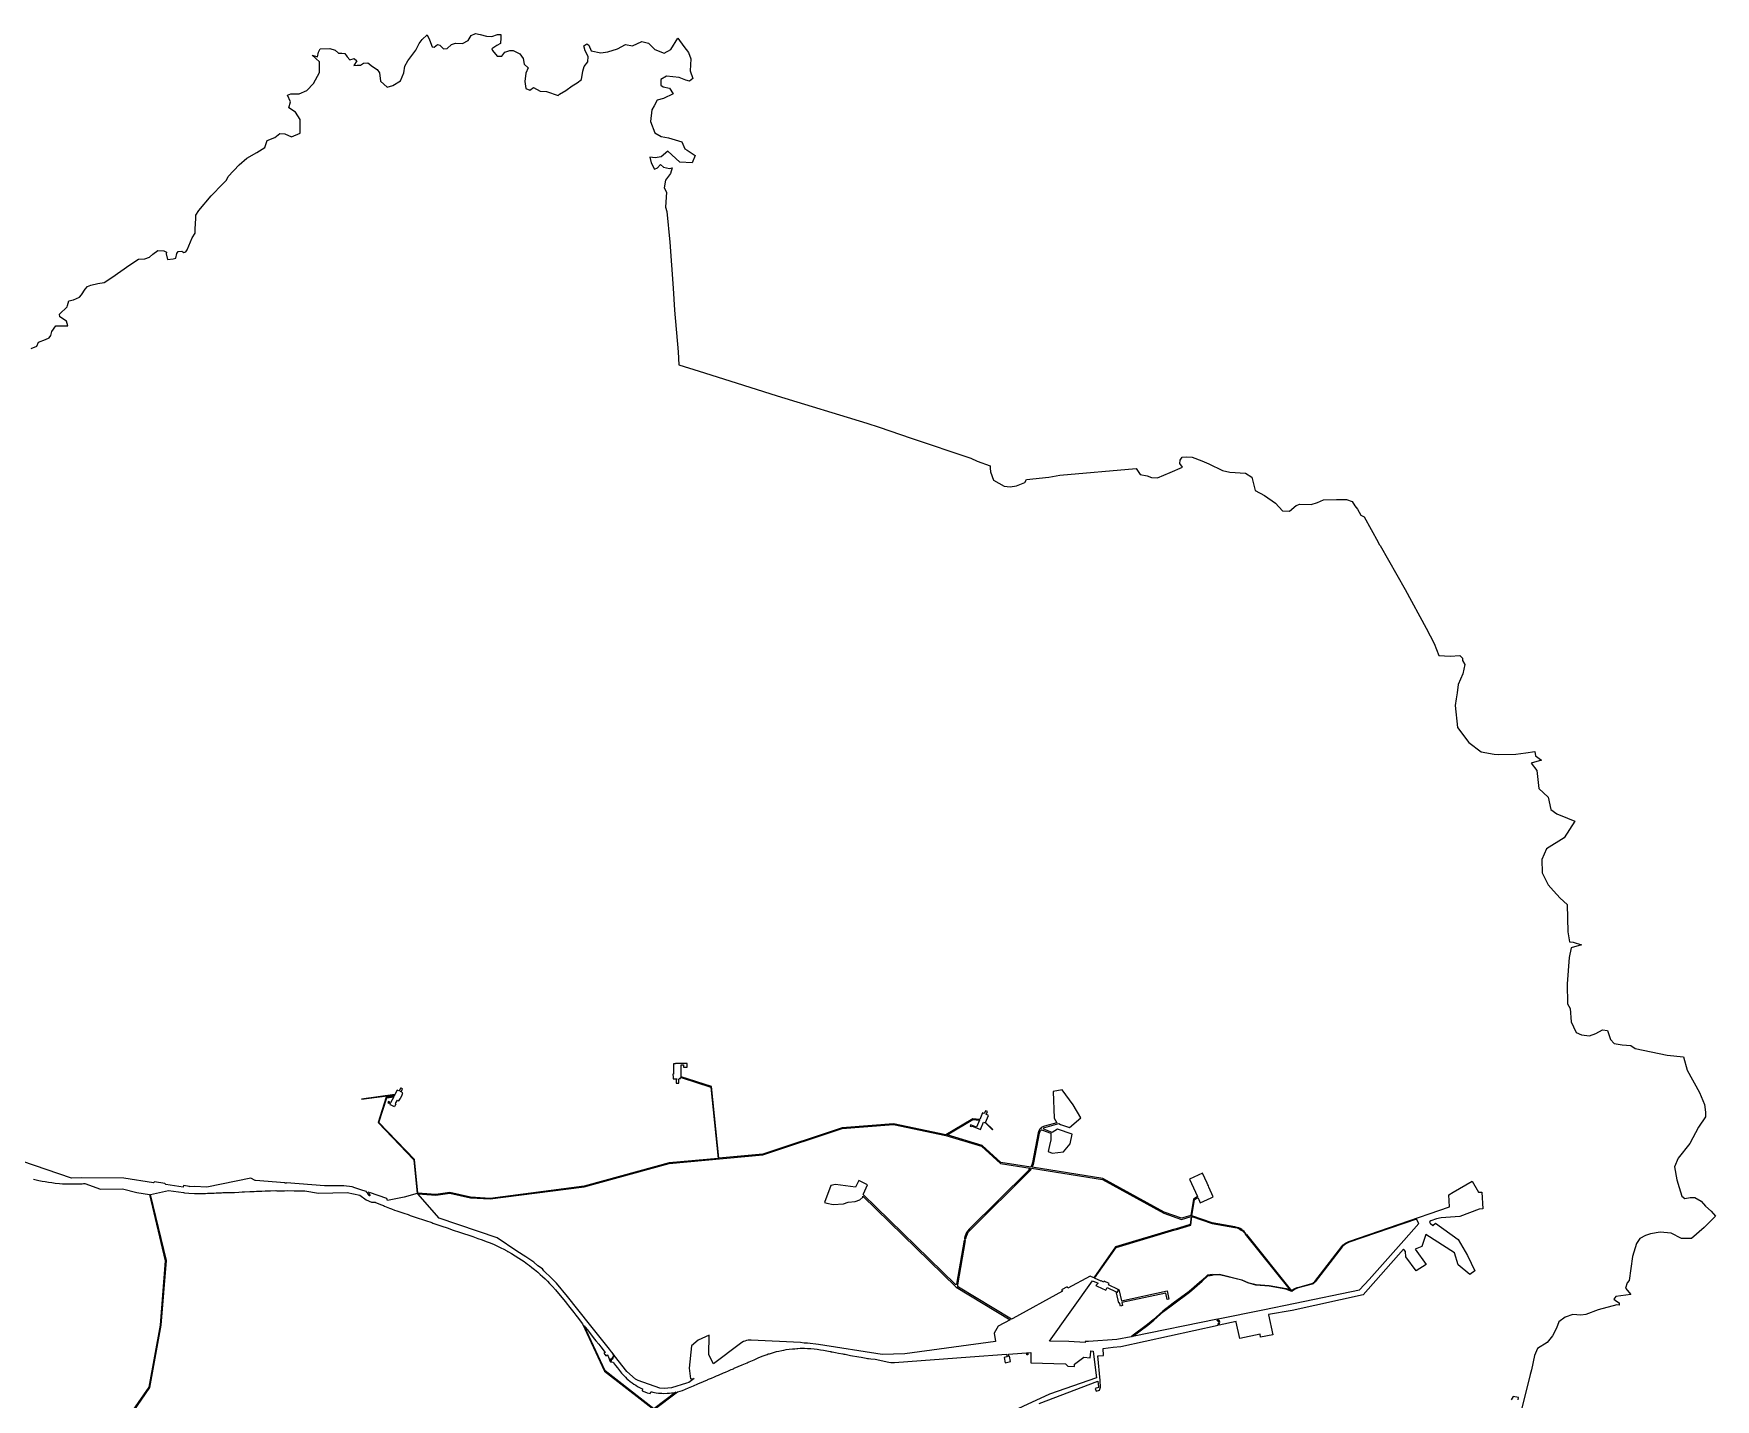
# Model space of a CAD drawing. Header units: millimetres. Extents: x 1 to 68651, y 3 to 69285.
# Drawn here: x 35991 to 66963, y 44131 to 69285 of the extents above; entities that cross this region are included whole.
import ezdxf

# ---------------------------------------------------------------- set-up
doc = ezdxf.new("R2010")
doc.units = ezdxf.units.MM
doc.layers.add('C', color=134, linetype='Continuous')
doc.styles.get("Standard").update_dxf_attribs({"font": 'arial.ttf'})

# ---------------------------------------------------------------- blocks, each defined once
blk = doc.blocks.new('C7727DD5F7ADA41A2889C00CB9CB85E')
at = {"layer": 'C', "linetype": 'Continuous'}
for points in [[(4460194.62, 1643113.66), (4460298.75, 1643159.78), (4460325.88, 1643230), (4460455.47, 1643278.31), (4460526.68, 1643313), (4460555.71, 1643354.28), (4460574.6, 1643426.33), (4460649.21, 1643534.17), (4460868.88, 1643530.97), (4460846.02, 1643617.24), (4460718.98, 1643696.54), (4460713.78, 1643746.82), (4460855.16, 1643882.63), (4460860.13, 1643905.53), (4460883.81, 1643989.43), (4460973.28, 1644008.55), (4461083.02, 1644058.02), (4461120.65, 1644102.58), (4461187.6, 1644209.69), (4461232.23, 1644257.54), (4461291.37, 1644281.39), (4461423.57, 1644310.11), (4461536.52, 1644331.47), (4461679.13, 1644419.64), (4462011.46, 1644656.61), (4462168.84, 1644762.47), (4462286.12, 1644764.22), (4462369.76, 1644795.39), (4462434.94, 1644851.5), (4462524.38, 1644917.47), (4462633.59, 1644911.7), (4462686.73, 1644885.43), (4462681.36, 1644854.87), (4462704.09, 1644755.85), (4462808.22, 1644762.91), (4462857.26, 1644775), (4462874.32, 1644863.26), (4462901.6, 1644900.33), (4462965.45, 1644909.66), (4463002.4, 1644882.77), (4463041.19, 1644893.3), (4463068.44, 1644930.37), (4463155.71, 1645154.68), (4463210.72, 1645240.72), (4463214.39, 1645316.41), (4463223.61, 1645507.75), (4463226.78, 1645570.68), (4463281.79, 1645657.59), (4463511.25, 1645925.92), (4463725.13, 1646144.27), (4463792.45, 1646216.56), (4463821.02, 1646279.15), (4464022.31, 1646497.69), (4464167.82, 1646618.29), (4464351.05, 1646723.93), (4464495.53, 1646818.17), (4464539.72, 1646942.68), (4464682.36, 1646999.52), (4464775.7, 1647071.47), (4464864.4, 1647066.91), (4464988.7, 1647009.98), (4465144.68, 1647078.57), (4465144.36, 1647333.02), (4465061.93, 1647464.28), (4464939.27, 1647545.87), (4464938.94, 1647545.88), (4464971.1, 1647658.64), (4464912.99, 1647781.09), (4464974.35, 1647806.66), (4465130.38, 1647806.33), (4465269.06, 1647867.51), (4465395.41, 1647997.78), (4465505.53, 1648199.74), (4465503.1, 1648396.35), (4465368.13, 1648516.36), (4465468.32, 1648486.16), (4465485.29, 1648574.42), (4465513.79, 1648636.18), (4465691.91, 1648639.87), (4465792.1, 1648609.65), (4465853.09, 1648556.11), (4465916.36, 1648552.75), (4465967.1, 1648550.42), (4466014.76, 1648484.29), (4466062.88, 1648430.92), (4466140.33, 1648452.92), (4466189.28, 1648412.3), (4466134.13, 1648326.2), (4466198.21, 1648335.6), (4466261.5, 1648332.25), (4466314.06, 1648368.19), (4466390.66, 1648376.59), (4466476.58, 1648309.14), (4466562.62, 1648253.62), (4466610.28, 1648188.33), (4466628.17, 1648034.94), (4466749.86, 1647927.07), (4466853.18, 1647959.83), (4466997, 1648041.44), (4467055.22, 1648189.65), (4467074.23, 1648314.51), (4467129.86, 1648413.39), (4467184.18, 1648486.77), (4467280.33, 1648609.83), (4467337.24, 1648734.23), (4467391.55, 1648807.6), (4467484.58, 1648892.42), (4467530.94, 1648799.95), (4467575.53, 1648669.22), (4467613.41, 1648666.2), (4467679.28, 1648714.76), (4467716.69, 1648699.85), (4467789.74, 1648631.75), (4467853.84, 1648641.19), (4467933.52, 1648714.27), (4468010.93, 1648735.47), (4468137.81, 1648729.72), (4468242.39, 1648789.74), (4468297.5, 1648877.59), (4468375.41, 1648913.25), (4468463.57, 1648896.91), (4468576.32, 1648866.66), (4468677.83, 1648862.92), (4468781.14, 1648899.15), (4468844.77, 1648899.26), (4468841.7, 1648833.77), (4468836.53, 1648730.02), (4468771.15, 1648692.5), (4468679.09, 1648631.44), (4468690.67, 1648605.77), (4468774.51, 1648499.29), (4468863.19, 1648496.56), (4468917.8, 1648570.79), (4469008.53, 1648603.79), (4469071.49, 1648601.36), (4469195.76, 1648540.37), (4469255.13, 1648454.59), (4469275.37, 1648349.7), (4469348.47, 1648282.49), (4469305.45, 1648182.57), (4469285.24, 1648031.33), (4469304.23, 1647903.46), (4469379.1, 1647874.53), (4469445.3, 1647922.28), (4469568.84, 1647851.96), (4469682.91, 1647846.4), (4469896.48, 1647772.53), (4469922.81, 1647796.06), (4470040.7, 1647867.07), (4470159.05, 1647950), (4470251.06, 1648009.4), (4470330.22, 1648068.95), (4470350.36, 1648220.19), (4470380.03, 1648308.36), (4470447.91, 1648393.56), (4470452.98, 1648494.76), (4470394.44, 1648599.23), (4470373.67, 1648689.64), (4470426.17, 1648724.82), (4470462.8, 1648698.03), (4470508.81, 1648593.71), (4470684.85, 1648559.44), (4470813.02, 1648579.32), (4470993.32, 1648633.53), (4471137.31, 1648715.36), (4471267.25, 1648686.75), (4471439.92, 1648770), (4471563.54, 1648735.51), (4471678.42, 1648623.65), (4471853.1, 1648552.05), (4471972.22, 1648623.13), (4472102.97, 1648829.4), (4472215.77, 1648674.21), (4472302.06, 1648568.64), (4472339.39, 1648446.59), (4472328.54, 1648225.45), (4472379.57, 1648087.93), (4472319.35, 1648037.49), (4472252.91, 1648055.2), (4472125.13, 1648105.02), (4471895.18, 1648131.24), (4471790.98, 1648068.52), (4471790.57, 1647967.26), (4471832.42, 1647931.93), (4471951.93, 1647911.11), (4472014.17, 1647806.64), (4471836.44, 1647719.15), (4471723.95, 1647686.29), (4471665.81, 1647583.09), (4471623.44, 1647507.82), (4471598.41, 1647292.79), (4471680.03, 1647086), (4471797.1, 1647017.54), (4471930.84, 1646996.57), (4472177.85, 1646921.68), (4472229.28, 1646789.24), (4472276.25, 1646767.49), (4472420.74, 1646669), (4472365.87, 1646531.71), (4472139.94, 1646543.41), (4471919.04, 1646751.62), (4471793.21, 1646646.58), (4471686.03, 1646623.04), (4471585.54, 1646637.7), (4471609.17, 1646531.09), (4471675.94, 1646416.35), (4471730.34, 1646443.02), (4471781.47, 1646502.9), (4471836.7, 1646452.1), (4471946.35, 1646427.15), (4471999.93, 1646439.34), (4471970.78, 1646334.98), (4471878.11, 1646214.26), (4471851.91, 1646075.83), (4471891.29, 1645991.18), (4471877.86, 1645717.32), (4471902.79, 1645639.63), (4471953.31, 1645070.69), (4472014.21, 1644225.92), (4472042.02, 1643820.59), (4472111.71, 1643054.02), (4472122.74, 1642812.25), (4472496.28, 1642694.37), (4473061.92, 1642515.92), (4473931.11, 1642241.87), (4475581.8, 1641737.98), (4475808.91, 1641663.6), (4476398.25, 1641464.36), (4477500.08, 1641095), (4477616.33, 1641037.87), (4477855.36, 1640955.06), (4477853.35, 1640910.83), (4477859.42, 1640844.41), (4477918.02, 1640690.77), (4478114.22, 1640580.25), (4478226.56, 1640565.72), (4478337.79, 1640581.85), (4478491.75, 1640643.58), (4478522.95, 1640698.64), (4478935.34, 1640742.18), (4479139.37, 1640783.99), (4480541.36, 1640902.84), (4480617.31, 1640795.93), (4480748.73, 1640769.47), (4480823.6, 1640739.14), (4480935.98, 1640734.1), (4481172.76, 1640828.58), (4481396.65, 1640926.59), (4481350.16, 1640995.82), (4481353.26, 1641058.78), (4481392.3, 1641109.55), (4481469.04, 1641115.84), (4481574.82, 1641110.86), (4481750.59, 1641042.43), (4481884.17, 1640992.18), (4482133.3, 1640867.14), (4482270.98, 1640833.9), (4482555.61, 1640820.12), (4482674.5, 1640744.47), (4482735.43, 1640499.88), (4482909.79, 1640405.17), (4483111.97, 1640265.2), (4483237.79, 1640126.58), (4483367.07, 1640120.67), (4483488.1, 1640220.33), (4483555.73, 1640247.14), (4483767.36, 1640239.89), (4483881.71, 1640279.2), (4483992.15, 1640329.61), (4484231.62, 1640335), (4484415.19, 1640334.79), (4484521.12, 1640295.02), (4484569.97, 1640219.02), (4484622.18, 1640152.34), (4484681.1, 1640044.8), (4484740.81, 1640015.53), (4485003.83, 1639548.62), (4485016.5, 1639506.02), (4485040.86, 1639482.9), (4485497.01, 1638672.91), (4485884.8, 1637962.07), (4486034.96, 1637679.65), (4486115.91, 1637458.85), (4486325.12, 1637449.27), (4486505.94, 1637459.42), (4486552.71, 1637408.13), (4486557.11, 1637365.56), (4486596.15, 1637291.34), (4486558.22, 1637119.66), (4486476.46, 1636926.91), (4486455.82, 1636773.86), (4486437.39, 1636663.35), (4486417.86, 1636536.65), (4486463.87, 1636133.96), (4486673.17, 1635858.09), (4486900.93, 1635686.8), (4487138.26, 1635639.7), (4487211.78, 1635635.94), (4487538.84, 1635644.63), (4487721.81, 1635666.77), (4487889.22, 1635688.99), (4487900.8, 1635611.5), (4488011.11, 1635532.73), (4487817.37, 1635477.44), (4487924.44, 1635339.12), (4487957.76, 1635011.38), (4488131.35, 1634848.94), (4488178.75, 1634621.55), (4488292.09, 1634541.93), (4488488.61, 1634461.1), (4488619.99, 1634409.49), (4488424.11, 1634100.61), (4488100.33, 1633897.8), (4488014.92, 1633702.48), (4488021.78, 1633454.84), (4488134.56, 1633235.67), (4488228.93, 1633126.33), (4488350.71, 1632992.22), (4488482.86, 1632875.94), (4488495.97, 1632371.31), (4488525.03, 1632184.85), (4488591, 1632176.9), (4488745.74, 1632131.16), (4488557.41, 1632074.1), (4488520.51, 1631899.83), (4488482.27, 1631412.44), (4488489.32, 1631043.98), (4488535.42, 1630957.84), (4488556.62, 1630711.85), (4488599.38, 1630618.08), (4488650.41, 1630517.47), (4488748.47, 1630473.65), (4488892.45, 1630452.64), (4489011.8, 1630497.24), (4489134.89, 1630566.52), (4489226.11, 1630550.84), (4489282.21, 1630383.85), (4489348.33, 1630312.96), (4489491.96, 1630286.88), (4489653.24, 1630273.49), (4489734.04, 1630219.58), (4490322.21, 1630100.85), (4490627.18, 1630069.13), (4490690.41, 1629823.87), (4490917.47, 1629412.13), (4491009.36, 1629191.44), (4491029.49, 1629050.13), (4491030.53, 1628963.33), (4490902.37, 1628774.87), (4490741.22, 1628469.12), (4490528.03, 1628203.52), (4490460.7, 1628044.65), (4490503.05, 1627804.56), (4490542.77, 1627662.32), (4490591.05, 1627503.04), (4490648.38, 1627456.9), (4490746.81, 1627479.54), (4490833.19, 1627474.98), (4490948.96, 1627409.92), (4491031.08, 1627319.47), (4491134.79, 1627227.22), (4491210.91, 1627131.68), (4491006.18, 1626925.6), (4490769.16, 1626720.47), (4490585.35, 1626724.51), (4490395.23, 1626820.49), (4490195.85, 1626835.66), (4490015.92, 1626806.54), (4489922.75, 1626778.8), (4489822.82, 1626723.86), (4489758.65, 1626629.65), (4489687.27, 1626389.98), (4489622.43, 1625949.49), (4489587.65, 1625902.82), (4489556.03, 1625806.8), (4489653.02, 1625688.15), (4489380.86, 1625653.47), (4489339.11, 1625604.29), (4489388.86, 1625567.51), (4489438.95, 1625539.22), (4489436.46, 1625492.44), (4489394.24, 1625502.81), (4489054.67, 1625408.01), (4488827.18, 1625324.72), (4488732.02, 1625312.34), (4488586.36, 1625318.89), (4488444.18, 1625274.41), (4488326.38, 1625185.57), (4488286.65, 1625071.72), (4488210.88, 1624929.97), (4488114.53, 1624805.3), (4487933.07, 1624693.78), (4487879.61, 1624563.83), (4487827.86, 1624300.3), (4487802.19, 1624215.33), (4487641.91, 1623574.5)], [(4487581.8, 1623749.2), (4487588.32, 1623791.73), (4487486.25, 1623810.06), (4487449.03, 1623751.52)], [(4460237.46, 1627812.87), (4460335.3, 1627790.08), (4460394.43, 1627778.34), (4460453.94, 1627768.69), (4460513.26, 1627757.91), (4460573.09, 1627750.46), (4460632.94, 1627743.38), (4460712.94, 1627735.64), (4460773.08, 1627731.48), (4460833.29, 1627728.72), (4460893.54, 1627727.05), (4460973.9, 1627726.52), (4461034.16, 1627727.61), (4461134.24, 1627730.81), (4461154.21, 1627732.02), (4461164.17, 1627733.27), (4461179.56, 1627732.69), (4461472.93, 1627630.49), (4461873.65, 1627633.81), (4462136.76, 1627566.01), (4462373.59, 1627533.67), (4462662.51, 1626312.1), (4462568.01, 1625127.52), (4462357.31, 1623983.47), (4461965.22, 1623415.58)], [(4461989.11, 1623414.98), (4462376.2, 1623975.62), (4462587.87, 1625124.9), (4462682.69, 1626313.65), (4462393.97, 1627534.4), (4462723.7, 1627607.78), (4462999.78, 1627569.94), (4463019.5, 1627565.72), (4463099.53, 1627555.91), (4463200.11, 1627549.35), (4463260.6, 1627551.13), (4463280.73, 1627549.59), (4463321.01, 1627549.96), (4463401.25, 1627553.22), (4463441.22, 1627554.69), (4463459.17, 1627556.31), (4463481.24, 1627554.97), (4463501.21, 1627556.28), (4463561.15, 1627558.79), (4463601.09, 1627561.12), (4463700.99, 1627565.62), (4463720.99, 1627566.18), (4463760.99, 1627566.85), (4463800.95, 1627568.6), (4463820.94, 1627569.35), (4463840.92, 1627570.17), (4463860.99, 1627569), (4463881.01, 1627568.86), (4463940.97, 1627570.95), (4464020.85, 1627575.59), (4464080.79, 1627578.28), (4464120.68, 1627581.79), (4464220.54, 1627587.19), (4464300.55, 1627588.62), (4464340.51, 1627590.54), (4464360.44, 1627592.66), (4464372.49, 1627591.71), (4464440.41, 1627594.98), (4464500.36, 1627597.34), (4464520.27, 1627599.75), (4464540.25, 1627599.02), (4464600.05, 1627600.95), (4464699.76, 1627603.07), (4464719.7, 1627600.98), (4464739.64, 1627598.23), (4464759.65, 1627601.01), (4464779.63, 1627596.9), (4464799.64, 1627597.59), (4464819.65, 1627601), (4464839.64, 1627599.23), (4464859.66, 1627602.34), (4464919.66, 1627602.77), (4465039.65, 1627601.84), (4465059.65, 1627600.99), (4465079.65, 1627601.17), (4465099.64, 1627598.91), (4465199.64, 1627598.87), (4465219.64, 1627598.52), (4465233.78, 1627598.49), (4465484.55, 1627556.54), (4466013.28, 1627570.51), (4466243.36, 1627521.16), (4466361.86, 1627435.18), (4466462.52, 1627392.2), (4466530.01, 1627388.47), (4466534.01, 1627386.68), (4466553.6, 1627381.35), (4466627.22, 1627349.51), (4466682.86, 1627326.61), (4466701.5, 1627319.22), (4466794.36, 1627281.35), (4466813.57, 1627275.46), (4466831.73, 1627266.75), (4466887.45, 1627243.87), (4466925.37, 1627230.69), (4466945.09, 1627226.32), (4467039.67, 1627193.66), (4467057.92, 1627185.21), (4467134.49, 1627161.88), (4467171.26, 1627145.8), (4467191.06, 1627141.88), (4467304.89, 1627103.89), (4467418.69, 1627065.81), (4467456.4, 1627052.48), (4467570.25, 1627014.55), (4467588.4, 1627005.79), (4467758.76, 1626947.69), (4467853.49, 1626915.63), (4467967, 1626876.72), (4468080.5, 1626837.75), (4468137.29, 1626818.39), (4468156.92, 1626814.01), (4468251.63, 1626781.89), (4468327.24, 1626755.76), (4468421.9, 1626723.52), (4468497.33, 1626697.63), (4468571.71, 1626669.12), (4468645.7, 1626639.64), (4468719, 1626608.45), (4468791.36, 1626575.15), (4468845.23, 1626549.3), (4468898.59, 1626522.4), (4468951.23, 1626494.15), (4468968.71, 1626484.58), (4468972.7, 1626483.57), (4468985.88, 1626474.49), (4469038, 1626445.29), (4469106.3, 1626404.27), (4469173.68, 1626361.77), (4469223.28, 1626328.47), (4469272.93, 1626295.21), (4469337.23, 1626248.17), (4469351.52, 1626239.01), (4469353.81, 1626237.08), (4469368.98, 1626224.12), (4469416.24, 1626187.57), (4469463.07, 1626150.46), (4469524.1, 1626099.25), (4469569.17, 1626060.02), (4469612.95, 1626019.36), (4469656.82, 1625978.79), (4469699.87, 1625937.36), (4469739.2, 1625892.25), (4469794.27, 1625834.79), (4469847.93, 1625775.99), (4469937.54, 1625669.34), (4470001.36, 1625592.52), (4470051, 1625529.79), (4470063.71, 1625514.34), (4470077.3, 1625499.59), (4470088.83, 1625483.2), (4470163.21, 1625389.04), (4470185.72, 1625355.85), (4470222.82, 1625308.69), (4470272.72, 1625246.15), (4470322.54, 1625183.56), (4470348.82, 1625150.17), (4470751.57, 1624275.44), (4471876.77, 1623406.37)], [(4471672.54, 1623579.75), (4472094.54, 1623897.93), (4472147.15, 1623912.22), (4472185.8, 1623924.49), (4472242.8, 1623945.75), (4472298.07, 1623969.6), (4472389.75, 1624009.55), (4472472.38, 1624045.21), (4472481.02, 1624050.44), (4472500.04, 1624056.84), (4472646.95, 1624120.21), (4472655.68, 1624125.24), (4472665.49, 1624127.74), (4472721.13, 1624150.22), (4472775.73, 1624175.14), (4472813.07, 1624189.56), (4472830.64, 1624199.32), (4472849.44, 1624206.24), (4472941.29, 1624245.77), (4472977.8, 1624262.12), (4473033.07, 1624285.48), (4473088.18, 1624309.21), (4473107.18, 1624315.64), (4473125.67, 1624323.28), (4473143.08, 1624333.42), (4473216.62, 1624364.92), (4473290.41, 1624395.82), (4473382.77, 1624434.18), (4473400.68, 1624443.15), (4473419.46, 1624450.11), (4473511.21, 1624489.89), (4473584.57, 1624521.8), (4473658.09, 1624552.6), (4473713.68, 1624573.98), (4473751, 1624587.53), (4473769.25, 1624595.53), (4473789.16, 1624598.57), (4473826.98, 1624610.52), (4473845.46, 1624617.99), (4473922.07, 1624638.9), (4473960.52, 1624648.9), (4474018.9, 1624660.78), (4474057.99, 1624667.76), (4474097.03, 1624675.07), (4474156, 1624683.59), (4474215.24, 1624689.89), (4474234.97, 1624692.31), (4474254.9, 1624692.14), (4474294.54, 1624694.24), (4474314.26, 1624697.3), (4474353.95, 1624699.04), (4474393.68, 1624699.72), (4474433.4, 1624699.49), (4474492.98, 1624697.81), (4474552.48, 1624694.33), (4474611.76, 1624688.26), (4474670.92, 1624681.22), (4474729.95, 1624673.02), (4474788.7, 1624662.34), (4474847.75, 1624651.7), (4474906.44, 1624639.15), (4474923.42, 1624637.45), (4474926.27, 1624636.37), (4474945.76, 1624631.83), (4475004.95, 1624621.89), (4475063.84, 1624610.44), (4475142.34, 1624594.96), (4475162.16, 1624592.16), (4475181.78, 1624588.3), (4475279.94, 1624569.2), (4475437.35, 1624540.23), (4475476.95, 1624533.39), (4475571.69, 1624514.59), (4475595.69, 1624511.96), (4475616.05, 1624512.73), (4475655.95, 1624507.95), (4475735.2, 1624500.73), (4475989.76, 1624446.05), (4476022.76, 1624440.58), (4476056.67, 1624438.22), (4476090.26, 1624439.09), (4477486.06, 1624541.02), (4478158.66, 1624588.87), (4478167.54, 1624543.29), (4478157.96, 1624541.42), (4478112.82, 1624532.62), (4478131.95, 1624434.47), (4478230.11, 1624453.6), (4478210.97, 1624551.75), (4478201.75, 1624549.96), (4478193.48, 1624591.34), (4478602.63, 1624620.45), (4478602.66, 1624569.6), (4478602.66, 1624542.29), (4478602.91, 1624468.63), (4478602.97, 1624434.44), (4479239.72, 1624412.75), (4479283.8, 1624370.03), (4479405.33, 1624365.89), (4479406.72, 1624407.06), (4479578.05, 1624534.88), (4479697.5, 1624524.76), (4479707.25, 1624634.05), (4479708.94, 1624653.03), (4479750.69, 1624649.49), (4479800.46, 1624247.07), (4479812.23, 1624153.26), (4478945.9, 1623852.93), (4477962.87, 1623399.71)], [(4478755.31, 1623681.02), (4479838.66, 1624092.45), (4479851.73, 1623990.32), (4479847.37, 1623979.27), (4479788.76, 1623959.82), (4479805.58, 1623909.14), (4479868.65, 1623930.07), (4479888.13, 1623985.3), (4479881.55, 1624108.74), (4479835.75, 1624559.94), (4479849.26, 1624560.82), (4479943.07, 1624566.88), (4479934.66, 1624696.79), (4480119.24, 1624718.45), (4480262.33, 1624735.47), (4482057.28, 1625123.28), (4482056.43, 1625150.63), (4482067.68, 1625177.01), (4482062.26, 1625189.56), (4482036.09, 1625212.39), (4482039.16, 1625237.16), (4480476.5, 1624918.92), (4480757.28, 1625128.29), (4480866.73, 1625216.3), (4481044.61, 1625375.71), (4481234.91, 1625519.74), (4481528.73, 1625735.81), (4481760.68, 1625938.59), (4481864.91, 1626036.82), (4481949.92, 1626044.19), (4481950.78, 1626056.31), (4481859.69, 1626048.41), (4481752.54, 1625947.4), (4481521.02, 1625745.01), (4481227.7, 1625529.33), (4481036.79, 1625384.81), (4480858.84, 1625225.33), (4480750.02, 1625137.84), (4480461.67, 1624922.83), (4480450.12, 1624913.54), (4480190.19, 1624860.52), (4479666.92, 1624822.12), (4479603.29, 1624822.83), (4479601.82, 1624805.64), (4479302.12, 1624821.76), (4478949.92, 1624833.7), (4479740.05, 1625944.57), (4479843.41, 1625895.96), (4479802.47, 1625857.09), (4479823.32, 1625846.67), (4479985.58, 1625767.84), (4480009.71, 1625817.74), (4480175.18, 1625739.92), (4480179.86, 1625719.26), (4480185.51, 1625724.95), (4480190, 1625728.5), (4480198.06, 1625736.2), (4480202.94, 1625744.77), (4480205.71, 1625749.98), (4480207.59, 1625753.48), (4480209.94, 1625758.19), (4480210.64, 1625763.63), (4480210.1, 1625766.68), (4480208.91, 1625772.08), (4480210.18, 1625777.49), (4480213.18, 1625782.8), (4480214.24, 1625785.1), (4480034.77, 1625869.52), (4480047.17, 1625895.19), (4479957.15, 1625938.73), (4479947.89, 1625919.2), (4479900.85, 1625941.5), (4479897.3, 1625934.16), (4479773.92, 1625992.2), (4480174.25, 1626555.04), (4481256.74, 1626880.99), (4481249.7, 1626892.62), (4480166.1, 1626566.27), (4479761.84, 1625997.88), (4479698.07, 1626027.87), (4479287.26, 1625804.13), (4479271.33, 1625833.41), (4479170.28, 1625778.31), (4479186.21, 1625749.07), (4478271.74, 1625250.97), (4478249.48, 1625238.85), (4477274.9, 1625826.28), (4477260.48, 1625843.46), (4477257.37, 1625867.83), (4477400.91, 1626687.1), (4477399.75, 1626686.75), (4477394.82, 1626686.45), (4477387.75, 1626687.23), (4477376.17, 1626690.76), (4477234.21, 1625880.49), (4477226.42, 1625871.53), (4477214.86, 1625874.24), (4475516.59, 1627531.58), (4475519.53, 1627547.33), (4475596.41, 1627710.09), (4475433.66, 1627786.97), (4475376.86, 1627666.72), (4475008.86, 1627714.34), (4474917.7, 1627697.81), (4474805.54, 1627387.45), (4474848.5, 1627369.86), (4474964.5, 1627349.54), (4475156.47, 1627361.38), (4475237.28, 1627388.6), (4475371.14, 1627403.54), (4475455.09, 1627431.48), (4475508.09, 1627485.96), (4475511.08, 1627502.03), (4477230.98, 1625823.57), (4478224.03, 1625225), (4478004.28, 1625105.38), (4477928.83, 1624977.77), (4477953.91, 1624825.13), (4476285.65, 1624600.45), (4475867.74, 1624585.8), (4474695.37, 1624770.44), (4474490.99, 1624795.3), (4474429.5, 1624793.51), (4474363.18, 1624807.76), (4473456.48, 1624851.35), (4473426.46, 1624851.3), (4473396.31, 1624848.27), (4473366.6, 1624842.27), (4473337.36, 1624833.26), (4473309.7, 1624821.62), (4473282.79, 1624807.01), (4473257.97, 1624790.16), (4472761.21, 1624415.61), (4472676.11, 1624579.69), (4472680.48, 1624941.58), (4472477.62, 1624846.34), (4472354.14, 1624746.21), (4472312.88, 1624331.29), (4472333.76, 1624138.16), (4472400.94, 1624143.98), (4472305.69, 1624072.16), (4472264.71, 1624054.66), (4471987.68, 1623972.06), (4471849.57, 1623958.13), (4471771.27, 1623966.64), (4471370.23, 1624106.27), (4471325.25, 1624129.03), (4471164.72, 1624274.4), (4470937.46, 1624563.46), (4470932.78, 1624560.03), (4470929.56, 1624556.18), (4470926.2, 1624550.92), (4470924.15, 1624545.11), (4470923.48, 1624544.31), (4470920.61, 1624543), (4470916.22, 1624541.39), (4470911.73, 1624540.69), (4470908.01, 1624536.97), (4470903.04, 1624523.59), (4470902.89, 1624521.37), (4470903.46, 1624521.05), (4470906.26, 1624513.24), (4470901.18, 1624500.98), (4470894.11, 1624494.74), (4470885.15, 1624490.59), (4470880.23, 1624489.23), (4470874.63, 1624489.14), (4470870.92, 1624488.01), (4470867.85, 1624484.45), (4470867.37, 1624481.16), (4470868.62, 1624477.38), (4470874.22, 1624472.6), (4470876.51, 1624469.58), (4470876.18, 1624460.46), (4470871.98, 1624454.23), (4470861.67, 1624447.13), (4470861.71, 1624447.08), (4470906.32, 1624446.82), (4470918.85, 1624431.23), (4470957.22, 1624385.07), (4470993.75, 1624337.47), (4471031.06, 1624290.48), (4471068.39, 1624243.26), (4471108.13, 1624197.17), (4471136.2, 1624167.88), (4471165.1, 1624139.39), (4471180.24, 1624125.86), (4471226.93, 1624086.82), (4471259.4, 1624062.49), (4471292.69, 1624039.31), (4471327.38, 1624018.28), (4471362.01, 1623997.18), (4471398.15, 1623978.77), (4471434.67, 1623961.19), (4471451.37, 1623953.82), (4471443.09, 1623914), (4471492.42, 1623894.46), (4471539.76, 1623878.35), (4471590.76, 1623863.72), (4471608.38, 1623899.95), (4471626.09, 1623895.39), (4471645.48, 1623889.02), (4471705.4, 1623877.78), (4471745.71, 1623872.44), (4471766.1, 1623872.15), (4471806.62, 1623869.87), (4471847.18, 1623868.98), (4471908, 1623870.61), (4471948.46, 1623873.35), (4471988.54, 1623879.57), (4472008.84, 1623880.77), (4472065.89, 1623891.35), (4471662.7, 1623587.35), (4470761.54, 1624283.38), (4470380.16, 1625111.72), (4470397.48, 1625089.84), (4470434.61, 1625042.71), (4470496.4, 1624964.08), (4470544.54, 1624900.16), (4470594.5, 1624837.67), (4470645.22, 1624775.8), (4470682, 1624728.39), (4470764.71, 1624624.99), (4470742.28, 1624607.24), (4470779.52, 1624560.17), (4470801.53, 1624577.58), (4470818.36, 1624555.74), (4470828.26, 1624538.07), (4470828.16, 1624537.99), (4470855.23, 1624455.28), (4470861.58, 1624458.37), (4470862.99, 1624459.79), (4470863.09, 1624462.61), (4470857.23, 1624473.7), (4470855.28, 1624479.38), (4470855.16, 1624490.32), (4470857.55, 1624496.72), (4470861.9, 1624500.56), (4470870.52, 1624504.05), (4470882.97, 1624503.03), (4470890.63, 1624506.77), (4470894.43, 1624510.97), (4470895.7, 1624516.43), (4470896.12, 1624525.17), (4470899.56, 1624523.24), (4470904.44, 1624538.99), (4470905.86, 1624541.36), (4470907.93, 1624542.53), (4470916.85, 1624545.36), (4470921, 1624548.05), (4470924.15, 1624552.44), (4470926.63, 1624557.94), (4470928.79, 1624561.18), (4470931.93, 1624563.87), (4470935.45, 1624566.02), (4470926.25, 1624577.72), (4470925.76, 1624575.24), (4470923.68, 1624571.47), (4470922.79, 1624570.27), (4470921.46, 1624569.61), (4470920.62, 1624569.65), (4470919.51, 1624570.36), (4470917.49, 1624573.1), (4470915.01, 1624579.01), (4470914.47, 1624580.72), (4470914.31, 1624582.97), (4470914.85, 1624585.61), (4470916.02, 1624587.94), (4470916.74, 1624589.81), (4470880.69, 1624635.67), (4470843.17, 1624682.58), (4470474.83, 1625143.18), (4470073.03, 1625653.34), (4469870.67, 1625896.63), (4469771.47, 1625999.91), (4469642.58, 1626120.21), (4469635.89, 1626125.82), (4469609.11, 1626160.97), (4469524.36, 1626219.46), (4469448.22, 1626283.37), (4469306.53, 1626384.82), (4469135.71, 1626487.65), (4468775.45, 1626736.25), (4467706.02, 1627094.44), (4467314.13, 1627544.14), (4467648.02, 1627521.08), (4467901.52, 1627557.42), (4468281.94, 1627472.57), (4468648.89, 1627449.22), (4470380.75, 1627671.43), (4471943.96, 1628101.19), (4473668.89, 1628262.2), (4475132.41, 1628748.74), (4476075.93, 1628823.94), (4477038.41, 1628619.57), (4477038.89, 1628619.84), (4477696.67, 1628419.27), (4478042.8, 1628105.28), (4478591.72, 1628018.55), (4478581.87, 1628003.02), (4478553.83, 1627970.68), (4477469.96, 1626893.98), (4477438.59, 1626857.62), (4477413.16, 1626816.88), (4477394.28, 1626772.74), (4477382.38, 1626726.21), (4477381.35, 1626720.34), (4477382.46, 1626719.71), (4477387.54, 1626716.53), (4477390.22, 1626715.18), (4477395.1, 1626714.55), (4477398.91, 1626715.76), (4477406.68, 1626720.04), (4477407, 1626721.9), (4477417.95, 1626764.7), (4477435.32, 1626805.32), (4477458.72, 1626842.8), (4477487.58, 1626876.25), (4478571.45, 1627952.94), (4478601.93, 1627988.1), (4478618.55, 1628014.31), (4479923.94, 1627808.06), (4481053.72, 1627185.46), (4481378.44, 1627073.4), (4481555.98, 1627124.99), (4481540.62, 1626980.23), (4481259.59, 1626895.59), (4481266.63, 1626883.97), (4481552.39, 1626970), (4481569.47, 1627128.91), (4481941.2, 1626996.37), (4482360.03, 1626925.15), (4482402.51, 1626915.28), (4482429.76, 1626905.26), (4482455.9, 1626892.61), (4482480.65, 1626877.43), (4482503.79, 1626859.89), (4482525.09, 1626840.15), (4482544.38, 1626818.35), (4482553.71, 1626806.7), (4482566.77, 1626803.52), (4482572.24, 1626802.77), (4482553.7, 1626825.92), (4482533.57, 1626848.65), (4482511.39, 1626869.19), (4482487.3, 1626887.42), (4482461.78, 1626903.07), (4482434.58, 1626916.25), (4482405.94, 1626926.78), (4482361.96, 1626937), (4481943.71, 1627008.13), (4481571.4, 1627140.94), (4481618.91, 1627437.13), (4481679.52, 1627478.61), (4481696.13, 1627442.89), (4481723.73, 1627381.5), (4481923.5, 1627471.36), (4481965.1, 1627491.15), (4481884.7, 1627668.4), (4481874.84, 1627691.88), (4481866.46, 1627711.04), (4481850.59, 1627743.79), (4481767.85, 1627924.35), (4481526.4, 1627814.95), (4481671.09, 1627497.08), (4481600.53, 1627448.79), (4481551.73, 1627144.59), (4481378.96, 1627094.38), (4481061.9, 1627203.79), (4479930.5, 1627827.27), (4478629.27, 1628032.86), (4478645.66, 1628069.96), (4478657.94, 1628114.84), (4478764.34, 1628660.51), (4478769.26, 1628678.87), (4478776.67, 1628696.39), (4478783.58, 1628707.94), (4478799.84, 1628720.62), (4478821.25, 1628719.94), (4478973, 1628659.52), (4478973, 1628537.28), (4478946.66, 1628431.54), (4478924.47, 1628321.95), (4478998.71, 1628296.36), (4479207.55, 1628318.41), (4479329.45, 1628465.01), (4479367.25, 1628641.06), (4479093.66, 1628737.11), (4478998.84, 1628676.14), (4478842.92, 1628738.21), (4478835.68, 1628748.63), (4478842.27, 1628759.13), (4478844.56, 1628760.32), (4478862.49, 1628766.67), (4479116.96, 1628837.39), (4479150.03, 1628822.17), (4479315.88, 1628765.61), (4479524.14, 1628944.46), (4479383.2, 1629186.4), (4479184.16, 1629458.49), (4479016.26, 1629431.9), (4479034.03, 1628935.1), (4479081.81, 1628853.56), (4478855.79, 1628790.76), (4478834.61, 1628783.26), (4478814.66, 1628772.91), (4478796.34, 1628759.91), (4478779.98, 1628744.5), (4478765.9, 1628726.99), (4478754.37, 1628707.69), (4478745.62, 1628687), (4478739.8, 1628665.29), (4478633.4, 1628119.62), (4478622.1, 1628078.33), (4478603.39, 1628036.96), (4478051.83, 1628124.1), (4477706.78, 1628437.1), (4477062.17, 1628633.65), (4477536.82, 1628915.01), (4477658.66, 1628900.28), (4477604.93, 1628769.85), (4477493.72, 1628815.35), (4477483.86, 1628791.41), (4477507.93, 1628781.55), (4477513.26, 1628794.49), (4477678.04, 1628727.05), (4477734.96, 1628866), (4477767.62, 1628852.56), (4477898.5, 1628724.49), (4477901.5, 1628728.54), (4477769.67, 1628857.55), (4477823.85, 1628988.99), (4477774.65, 1629009.34), (4477779.07, 1629019.96), (4477787.73, 1629016.41), (4477805.87, 1629060.82), (4477771.18, 1629075), (4477753.03, 1629030.63), (4477743.48, 1629021.86), (4477713.82, 1629034.19), (4477663.44, 1628911.88), (4477534.19, 1628927.51), (4477036.31, 1628632.39), (4476076.72, 1628836.13), (4475129.98, 1628760.7), (4473666.39, 1628274.12), (4472859.18, 1628198.77), (4472721.77, 1629518.19), (4472163.27, 1629702), (4472163.37, 1629921.42), (4472209.28, 1629921.56), (4472209.64, 1629877.27), (4472277.12, 1629877.97), (4472276.42, 1629945.47), (4472057.43, 1629943.3), (4472057.46, 1629939.42), (4472023.27, 1629939.38), (4472023.26, 1629747.4), (4472013.81, 1629747.36), (4472014.4, 1629694.44), (4472014.63, 1629674.05), (4472014.74, 1629664.63), (4472023.38, 1629664.7), (4472083.5, 1629665.17), (4472083.5, 1629653.48), (4472071.37, 1629653.04), (4472071.96, 1629581.55), (4472120.55, 1629582.06), (4472119.88, 1629651.28), (4472128.48, 1629665.61), (4472151.9, 1629665.79), (4472151.71, 1629689.37), (4472163.27, 1629689.38), (4472710.64, 1629509.22), (4472847.4, 1628197.67), (4471941.77, 1628113.13), (4470378.36, 1627683.32), (4468648.5, 1627461.37), (4468283.65, 1627484.58), (4467901.99, 1627569.71), (4467647.57, 1627533.23), (4467312.74, 1627556.36), (4467252.95, 1628174.93), (4466596.96, 1628859.37), (4466742.43, 1629312.49), (4466870.58, 1629330.62), (4466811.68, 1629217.42), (4466788.67, 1629230.07), (4466790.8, 1629235.24), (4466771.95, 1629247.46), (4466760.5, 1629228.11), (4466780.42, 1629215.14), (4466784.03, 1629220.39), (4466806.67, 1629207.77), (4466798.61, 1629192.29), (4466805.89, 1629188.52), (4466816.93, 1629182.81), (4466877.02, 1629151.72), (4466883.77, 1629164.75), (4466889.68, 1629161.46), (4466914.9, 1629201.88), (4466905.73, 1629207.14), (4466938.85, 1629271.05), (4466964.03, 1629255.47), (4466988.6, 1629295.19), (4466996.74, 1629308.34), (4467034.81, 1629376.93), (4467027.51, 1629381.03), (4467038.99, 1629403.09), (4466994.45, 1629426.33), (4466997.87, 1629432.85), (4467001.15, 1629432.04), (4467002.83, 1629434.94), (4467008.11, 1629432.21), (4467030.12, 1629474.83), (4467026.88, 1629476.5), (4467028.11, 1629478.63), (4467007.86, 1629490.69), (4467005.94, 1629487.33), (4466996.83, 1629492.04), (4466974.8, 1629449.45), (4466964.52, 1629441.57), (4466936.07, 1629456.49), (4466892.67, 1629373.08), (4466274.26, 1629290.1), (4466274.8, 1629286.14), (4466890.42, 1629368.75), (4466877.73, 1629344.36), (4466732.85, 1629323.86), (4466582.68, 1628856.07), (4467240.84, 1628169.37), (4467300.44, 1627552.62), (4467062.67, 1627480.44), (4466753.61, 1627422.11), (4466741.49, 1627460.91), (4466426.05, 1627565.94), (4466426.46, 1627562.09), (4466426, 1627559.21), (4466419.45, 1627552), (4466413.83, 1627543.14), (4466413.52, 1627540.76), (4466413.92, 1627538.76), (4466416.17, 1627536.75), (4466422.18, 1627533.06), (4466426.13, 1627530.88), (4466428.15, 1627529.18), (4466429.25, 1627527.3), (4466429.8, 1627524.91), (4466429.23, 1627523.21), (4466428.08, 1627521.42), (4466427.68, 1627520.4), (4466428.92, 1627515.78), (4466430.09, 1627513.86), (4466431.86, 1627512.01), (4466432.03, 1627511.46), (4466431.64, 1627510.56), (4466430.95, 1627509.96), (4466429.12, 1627509.26), (4466425.71, 1627509.5), (4466421.4, 1627510.46), (4466418, 1627511.59), (4466415.42, 1627513.39), (4466412.79, 1627515.9), (4466409.26, 1627520.39), (4466406.63, 1627524.16), (4466406.03, 1627525.04), (4466402.8, 1627529.84), (4466402.41, 1627532.08), (4466401.89, 1627535.66), (4466400.42, 1627538.11), (4466396.24, 1627542.76), (4466393.2, 1627547.58), (4466391.62, 1627550.55), (4466391.19, 1627551.35), (4466385.9, 1627557.78), (4466378.34, 1627564.84), (4466373.52, 1627570.77), (4466371.2, 1627574.43), (4466367.09, 1627581.32), (4466366.76, 1627585.68), (4466304.17, 1627606.52), (4466156.79, 1627653.16), (4466102.43, 1627670.37), (4465953, 1627690.39), (4465779.79, 1627690.94), (4465595.33, 1627691.95), (4464893.25, 1627747.31), (4464889.44, 1627741.49), (4464883.91, 1627738.01), (4464879.8, 1627738), (4464874.86, 1627739.87), (4464871.13, 1627742.69), (4464867.84, 1627747.66), (4464867.28, 1627749.35), (4464324.25, 1627792.17), (4464321.44, 1627790.95), (4464238.05, 1627832.66), (4463429.38, 1627666.19), (4463201.03, 1627682.05), (4463107.79, 1627671.91), (4463109.12, 1627680.71), (4462999.87, 1627696.97), (4462994.97, 1627664.34), (4462674.31, 1627713.22), (4462656.15, 1627737.5), (4462465.53, 1627764.08), (4462444.1, 1627748.32), (4461902.76, 1627830.86), (4461124.98, 1627836.02), (4460934.19, 1627830.99), (4460021.87, 1628148.81)]]:
    blk.add_lwpolyline(points, dxfattribs=at)
for points in [[(4482559.85, 1626799.03), (4482565.65, 1626797.62), (4482577.69, 1626795.96), (4483406.7, 1625760.61), (4483426.05, 1625775.8), (4483452.3, 1625792.41), (4483479.94, 1625806.2), (4483508.91, 1625817.16), (4483523.92, 1625821.57), (4483760.03, 1625884.31), (4483778.38, 1625890.53), (4483795.66, 1625899.11), (4483811.63, 1625909.91), (4483826, 1625922.75), (4483832.47, 1625929.82), (4484330.43, 1626575.77), (4484350.82, 1626597.44), (4484373.1, 1626616.91), (4484397.15, 1626634.14), (4484422.77, 1626648.97), (4484449.96, 1626661.35), (4484463.71, 1626666.44), (4486316.32, 1627302.37), (4486300.93, 1627524.85), (4486383.29, 1627573.05), (4486731.11, 1627776.59), (4486851.87, 1627571.98), (4486907.92, 1627576.09), (4486930.88, 1627269.24), (4486859.46, 1627263.89), (4486503.82, 1627125.82), (4486160.29, 1627105.01), (4486076.12, 1627086.41), (4485972.14, 1627045.52), (4485945.12, 1627025.66), (4485960.04, 1627006.86), (4486004.79, 1626958.74), (4486058.23, 1627005.47), (4486475.43, 1626703.1), (4486644.58, 1626408.1), (4486784.12, 1626124.17), (4486687.6, 1626060.04), (4486476.77, 1626237.98), (4486405.64, 1626456.71), (4485876.44, 1626792.45), (4485807.25, 1626573.86), (4485683.63, 1626522.27), (4485886.73, 1626240.65), (4485698.59, 1626125.14), (4485509.28, 1626384.02), (4485505.29, 1626485.19), (4485478.14, 1626513.14), (4485467.45, 1626522.65), (4484722, 1625681.09), (4483419.17, 1625393.12), (4482981.81, 1625320.24), (4482983.3, 1625313.1), (4483059.22, 1624950.18), (4482836.8, 1624903.62), (4482825.39, 1624958.11), (4482451.13, 1624879.76), (4482387.98, 1625181.29), (4482385.85, 1625191.42), (4482072.95, 1625126.64), (4482072.29, 1625146.33), (4482084.37, 1625178.71), (4482075.81, 1625198.54), (4482053.08, 1625219.41), (4482055.7, 1625240.53), (4482875.21, 1625407.42), (4483471.63, 1625528.51), (4484656.56, 1625775.79), (4484834.23, 1625966.66), (4485475.58, 1626683.88), (4485752.55, 1626995.23), (4485704.41, 1627079.65), (4484467.66, 1626655.12), (4484454.26, 1626650.16), (4484428.4, 1626638.38), (4484403.78, 1626624.14), (4484380.66, 1626607.59), (4484359.25, 1626588.9), (4484339.79, 1626568.27), (4483841.5, 1625921.91), (4483834.72, 1625914.5), (4483818.84, 1625900.33), (4483801.69, 1625888.72), (4483782.79, 1625879.37), (4483763.4, 1625872.8), (4483527.08, 1625809.99), (4483512.72, 1625805.79), (4483484.88, 1625795.27), (4483458.24, 1625781.98), (4483433.08, 1625766.08), (4483415.08, 1625751.95), (4483408.59, 1625746.67), (4483300.38, 1625791), (4482994.45, 1625845.5), (4482750.93, 1625863.22), (4482597.61, 1625902.69), (4482487.48, 1625951.94), (4482080.4, 1626055.5), (4481960.01, 1626045.06), (4481960.88, 1626057.19), (4482081.38, 1626067.64), (4482491.53, 1625963.29), (4482601.52, 1625914.08), (4482752.88, 1625875.1), (4482995.98, 1625857.4), (4483303.8, 1625802.57), (4483383.88, 1625769.91)], [(4466391.89, 1627577.31), (4466403.09, 1627573.58), (4466401.13, 1627571.98), (4466398.64, 1627571.36), (4466396.68, 1627571.48), (4466394.8, 1627572.8), (4466392.39, 1627575.61)], [(4480215.12, 1625784.68), (4480225.1, 1625779.99), (4480271.18, 1625573.79), (4481116.79, 1625755.34), (4481146.22, 1625605.23), (4481114.83, 1625599.07), (4481091.65, 1625717.24), (4480278.15, 1625542.61), (4480290.93, 1625485.44), (4480252.87, 1625476.93), (4480240.02, 1625534.42), (4480222.63, 1625530.69), (4480180.13, 1625718.12), (4480186.15, 1625724.19), (4480190.68, 1625727.76), (4480198.86, 1625735.58), (4480203.81, 1625744.28), (4480206.05, 1625748.49), (4480208.47, 1625753.01), (4480210.92, 1625757.91), (4480211.66, 1625763.65), (4480211.08, 1625766.89), (4480209.94, 1625772.08), (4480211.13, 1625777.13), (4480214.03, 1625782.26)], [(4478529.67, 1624601.55), (4478549.67, 1624601.9), (4478550.01, 1624581.91), (4478530.01, 1624581.55)]]:
    blk.add_lwpolyline(points, close=True, dxfattribs=at)
at = {"layer": 'C', "flags": 1}
for tag in ['Адрес (местоположение) участка', 'Дата формирования КПТ', 'Тип объекта', 'Тип объекта (текст)', 'Система координат', 'Тип адреса', 'Тип адреса код', 'ОКАТО', 'ОКТМО', 'Кадастровый номер, обозначение, учетный номер объекта', 'Кадастровый номер', 'Район', 'Кадастровый номер квартала', 'Регистрационный номер КПТ', 'Вид объекта недвижимости', 'Вид объекта недвижимости код', 'Площадь', 'Погрешность площади', 'Вид земельного участка', 'Вид земельного участка код', 'Категория земель', 'Категория земель код', 'Вид использования по документу', 'Кадастровая стоимость', 'Номер контура', 'Код ФИАС', 'Код КЛАДР', 'Код региона', 'Регион', 'Полное наименование органа регистрации прав']:
    blk.add_attdef(tag, (0, 0), '', height=0.2, dxfattribs=at)

msp = doc.modelspace()

# ---------------------------------------------------------------- block references
at = {"layer": 'C'}
msp.add_blockref('C7727DD5F7ADA41A2889C00CB9CB85E', (-4424248, -1579628), dxfattribs=at)

doc.saveas('drawing.dxf')
